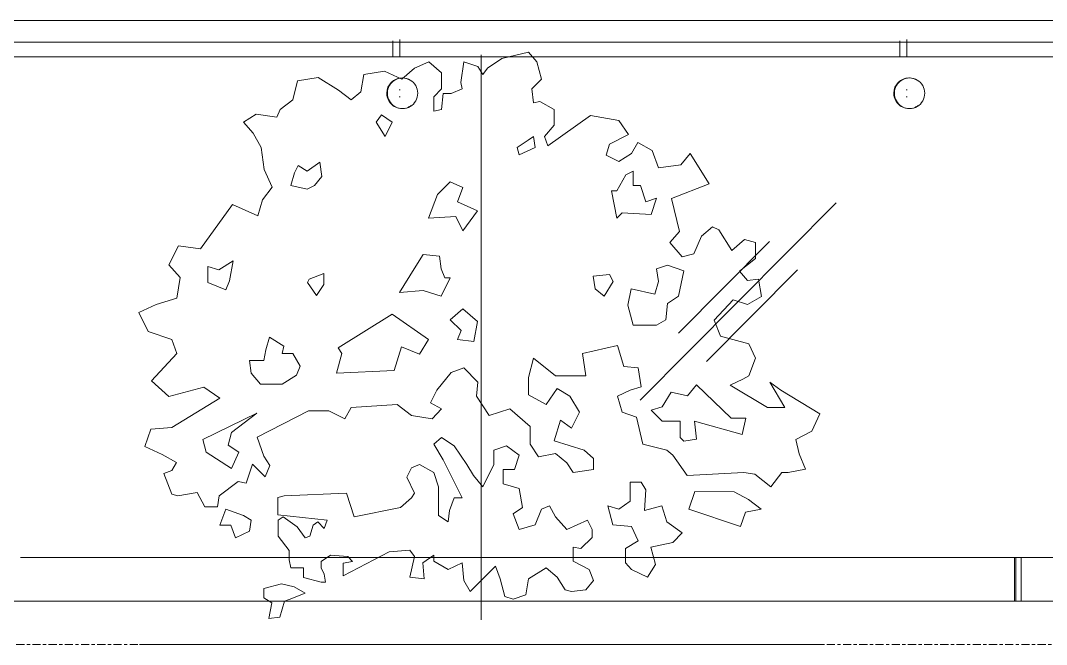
# Model space of a CAD drawing. Header units: millimetres. Extents: x -10599 to 108788, y -9455 to 93550.
# Drawn here: x 48639 to 50648, y 18600 to 19821 of the extents above; entities that cross this region are included whole.
import ezdxf

# ---------------------------------------------------------------- set-up
doc = ezdxf.new("R2010")
doc.units = ezdxf.units.MM
doc.linetypes.add('Centre', pattern=[31.75, 6.35, -4.7625, 15.875, -4.7625])
for name, color, linetype, lineweight in [('G-IMPT', 8, 'Continuous', 5), ('KINH', 152, 'Continuous', 5), ('L-SITE', 91, 'Continuous', 5), ('NET THAY 1', 41, 'Continuous', 5), ('NET THAY 2', 55, 'Continuous', 5), ('TRUC', 225, 'Continuous', 5)]:
    doc.layers.add(name, color=color, linetype=linetype, lineweight=lineweight)

# ---------------------------------------------------------------- blocks, each defined once
blk = doc.blocks.new('Railing - NBS_RailInfillPnl_Post-V79-MẶT ĐỨNG 1-14')
at = {"layer": 'NET THAY 2'}
for p, q in [((42747.3, 18685), (42747.3, 18770)), ((42760.3, 18770), (42750.4, 18770)), ((42750.4, 18770), (42750.4, 18685)), ((42760.3, 18685), (42760.3, 18770))]:
    blk.add_line(p, q, dxfattribs=at)
blk = doc.blocks.new('Railing - Railing-1506754-MẶT ĐỨNG 1-14')
at = {"layer": 'NET THAY 1'}
blk.add_line((41000.5, 18685), (58462.4, 18685), dxfattribs=at)
blk.add_blockref('Railing - NBS_RailInfillPnl_Post-V79-MẶT ĐỨNG 1-14', (7837.6, 0))
blk = doc.blocks.new('Top Rail Type - Top Rail_Internal_-1506755-MẶT ĐỨNG 1-14')
at = {"layer": 'NET THAY 1'}
for p, q in [((41000.5, 19750), (58441, 19750)), ((48638.5, 18770), (50588, 18770)), ((50597.9, 18770), (52547.4, 18770))]:
    blk.add_line(p, q, dxfattribs=at)
blk = doc.blocks.new('Handrail Type - Handrail_Internal_-1506756-MẶT ĐỨNG 1-14')
at = {"layer": 'NET THAY 1'}
for p, q in [((58338.7, 19821.2), (41000.5, 19821.2)), ((41000.5, 19778.8), (58338.7, 19778.8))]:
    blk.add_line(p, q, dxfattribs=at)
blk = doc.blocks.new('ALB-RAILING 32 - ALB-BALUSTER-V83-MẶT ĐỨNG 1-14')
at = {"layer": 'NET THAY 1'}
for p, q in [((50360.5, 19781.6), (50360.5, 19750)), ((50374.5, 19750), (50374.5, 19783.8)), ((50379.6, 19708.8), (50378.5, 19708.8)), ((50375, 19685.8), (50372.7, 19685.8)), ((50372.7, 19671.8), (50375, 19671.8)), ((50378.5, 19648.8), (50379.6, 19648.8))]:
    blk.add_line(p, q, dxfattribs=at)
for centre, start_param, end_param in [((50378.5, 19678.8), 0, 1.570796), ((50379.6, 19678.8), 4.712389, 7.853982), ((50378.5, 19678.8), 5.832651, 6.210121), ((50378.5, 19678.8), 1.570796, 3.403392), ((50379.6, 19678.8), 1.570796, 4.712389), ((50378.5, 19678.8), 3.544542, 3.785841)]:
    blk.add_ellipse(centre, major_axis=(0, 30), ratio=0.992899, start_param=start_param, end_param=end_param, dxfattribs=at)
blk = doc.blocks.new('CAY XANH 1 - new block_dwg_110_植栽_中_高木 - 落葉1_φ4000_H5500-1445069-IDEA-4th Storey - Detail-V137-MẶT ĐỨNG 1-14')
at = {"layer": 'G-IMPT'}
for p, q in [((48871.7, 18600), (49051.9, 18600)), ((48880, 18600), (49015.6, 18600)), ((48921.8, 18600), (49013.1, 18600)), ((49015.8, 18600), (49073.4, 18600)), ((49054.8, 18600), (49113.8, 18600)), ((49065.1, 18600), (49193.2, 18600)), ((49198.8, 18600), (49252.5, 18600)), ((49318.4, 18600), (49302.6, 18600)), ((49411.7, 18600), (49415, 18600)), ((49628.6, 18600), (49664.3, 18600)), ((50186.5, 18600), (49643.5, 18600)), ((49828.5, 18600), (49726.9, 18600)), ((49836.7, 18600), (49751.5, 18600)), ((49909.7, 18600), (49797.3, 18600)), ((49970.3, 18600), (49844.5, 18600)), ((50144.1, 18600), (49896.3, 18600)), ((50163.7, 18600), (49940.2, 18600)), ((50207.2, 18600), (50060.1, 18600))]:
    blk.add_line(p, q, dxfattribs=at)
at = {"layer": 'G-IMPT', "flags": 128}
for points in [[(48880.2, 18600), (49055.7, 18600), (49171.8, 18600), (49225.3, 18600)], [(48892.4, 18600), (49019.2, 18600), (49128, 18600), (49258.3, 18600), (49400.2, 18600), (49337.5, 18600), (49238.5, 18600), (49092.1, 18600)], [(49031.8, 18600), (49145.8, 18600), (49073.2, 18600), (49045.1, 18600), (48977.2, 18600)], [(48977.9, 18600), (49175.9, 18600), (49271.5, 18600), (49400.2, 18600), (49542, 18600), (49540.4, 18600)], [(48992.4, 18600), (49145.8, 18600), (49099.8, 18600)], [(49016.9, 18600), (49125, 18600), (49181, 18600)], [(49145.8, 18600), (49326, 18600), (49124.7, 18600), (49017.8, 18600)], [(49243.3, 18600), (49267.4, 18600), (49293, 18600), (49145.8, 18600)], [(49309.9, 18600), (49317.3, 18600), (49358.9, 18600), (49293, 18600), (49210.5, 18600), (49157.7, 18600), (49153.9, 18600)], [(49251.4, 18600), (49306.5, 18600), (49338.3, 18600)], [(49313.3, 18600), (49388.6, 18600), (49326, 18600), (49251.8, 18600)], [(49358.9, 18600), (49443.1, 18600), (49326, 18600)], [(49434.4, 18600), (49472.6, 18600), (49469.5, 18600), (49388.6, 18600)], [(49394.5, 18600), (49415, 18600), (49542, 18600), (49443.1, 18600)], [(49469.5, 18600), (49540.4, 18600), (49556.9, 18600), (49555.2, 18600)], [(49567.6, 18600), (49600.6, 18600), (49597.3, 18600), (49559.3, 18600), (49485.1, 18600)], [(49490.2, 18600), (49551.9, 18600), (49623.3, 18600)], [(50191.9, 18600), (50050, 18600), (49946.1, 18600), (49801, 18600), (49542, 18600), (49538.7, 18600), (49551.9, 18600), (49538.7, 18600)], [(49993.2, 18600), (49884.2, 18600), (49751.5, 18600), (49670.7, 18600), (49542, 18600), (49644.3, 18600), (49631.9, 18600)], [(49545.3, 18600), (49658.7, 18600), (49836.7, 18600), (49853.9, 18600)], [(49712.3, 18600), (49631.9, 18600), (49625.3, 18600), (49597.3, 18600)], [(49611.5, 18600), (49617.2, 18600), (49621.4, 18600)], [(49695.8, 18600), (49623.3, 18600), (49617.2, 18600)], [(50167.3, 18600), (50007.7, 18600), (49791.1, 18600), (49644.3, 18600)], [(49762.9, 18600), (49726.9, 18600), (49664.3, 18600)], [(50079, 18600), (49901.9, 18600), (49670.7, 18600), (49898.7, 18600), (50002.6, 18600), (50174.6, 18600)], [(49702.2, 18600), (49695.8, 18600), (49718.5, 18600)], [(50023.9, 18600), (49941.3, 18600), (49854.2, 18600), (49712.3, 18600), (49771.7, 18600)], [(50091.7, 18600), (49972.5, 18600), (49855.4, 18600), (49791.1, 18600)], [(50057.5, 18600), (49801, 18600), (49958.1, 18600)], [(50056.3, 18600), (49958.1, 18600), (50048.8, 18600), (50202.8, 18600)]]:
    blk.add_lwpolyline(points, dxfattribs=at)
blk = doc.blocks.new('CAY XANH 1 - new block_dwg-V138-MẶT ĐỨNG 1-14')
blk.add_blockref('CAY XANH 1 - new block_dwg_110_植栽_中_高木 - 落葉1_φ4000_H5500-1445069-IDEA-4th Storey - Detail-V137-MẶT ĐỨNG 1-14', (0, 0))
blk = doc.blocks.new('CAY XANH 1 - CAY XANH_dwg-V118-MẶT ĐỨNG 1-14')
at = {"layer": 'G-IMPT', "flags": 128}
for points in [[(41357.7, 18915.9), (41342.4, 18919.1), (41304.9, 18891.1), (41301.8, 18869.4), (41276.9, 18869.4), (41261.6, 18897.4), (41224.1, 18891.1), (41212, 18894.2), (41196.7, 18934.4), (41212, 18940.7), (41221.5, 18956), (41193.5, 18971.9), (41159.2, 18987.2), (41171.3, 19021.5), (41212, 19024.7), (41306, 19082), (41274.8, 19103.6), (41206.2, 19085.2), (41172.4, 19116.3), (41222, 19169.2), (41212.5, 19197.2), (41166, 19212.5), (41147.5, 19250), (41181.3, 19265.3), (41222, 19277.5), (41228.3, 19318.1), (41206.2, 19343), (41225.2, 19380), (41268.5, 19374.1), (41331.1, 19461.3), (41380.8, 19439.1), (41389.8, 19470.3), (41408.8, 19495.1), (41392.9, 19529.5), (41387.1, 19572.8), (41371.3, 19600.8), (41352.8, 19622.5), (41377.6, 19637.8), (41417.8, 19632), (41424.1, 19647.3), (41448.9, 19665.8), (41458.4, 19703.3), (41498.6, 19709.6), (41538.7, 19684.8), (41563.5, 19665.8), (41582.5, 19681.6), (41588.3, 19715.5), (41629, 19721.8), (41662.8, 19706.5), (41687.6, 19728.1), (41715.6, 19740.3), (41740.4, 19718.6), (41740.4, 19687.4), (41725.1, 19672.1), (41725.1, 19644.1), (41740.4, 19647.3), (41743.6, 19678.5), (41759.4, 19678.5), (41781.1, 19687.4), (41777.9, 19700.1), (41784.3, 19740.3), (41811.7, 19731.3), (41821.2, 19715.5), (41830.7, 19728.1), (41858.7, 19746.6), (41911, 19759.3), (41926.8, 19740.3), (41936.3, 19706.5), (41917.3, 19687.4), (41920.5, 19660), (41933.2, 19662.6), (41961.2, 19647.3), (41961.2, 19616.1), (41942.2, 19594.5), (41948.5, 19576), (42031.9, 19635.1), (42087.9, 19625.6), (42106.4, 19598.2), (42069.4, 19579.1), (42063.1, 19557.5), (42087.9, 19545.3), (42112.7, 19560.7), (42124.9, 19582.3), (42152.9, 19567), (42165.5, 19532.7), (42208.9, 19539), (42227.3, 19560.7), (42264.8, 19501.5), (42190.9, 19473), (42206.2, 19408.5), (42187.2, 19386.8), (42212, 19358.8), (42234.2, 19364.6), (42249.5, 19399), (42271.2, 19417.5), (42283.8, 19411.7), (42308.7, 19371), (42333.5, 19392.6), (42355.1, 19386.8), (42355.1, 19355.7), (42324, 19330.8), (42339.3, 19312.3), (42360.9, 19315), (42367.3, 19281.2), (42339.3, 19265.3), (42311.3, 19274.8), (42274.3, 19234.7), (42286.5, 19203.5), (42342.5, 19188.2), (42355.1, 19160.2), (42342.5, 19125.8), (42330.3, 19119.5), (42305.5, 19107.4), (42378.7, 19063.8), (42413, 19063.8), (42383.1, 19113.2), (42404.8, 19097.8), (42481.1, 19051.1), (42465.8, 19017.3), (42434.6, 19001.4), (42441, 18973.4), (42453.1, 18942.8), (42419.3, 18936.4), (42406.6, 18936.4), (42385, 18908.4), (42353.8, 18933.3), (42332.2, 18936.4), (42221.5, 18930.4), (42193.5, 18970.5), (42181.4, 18980), (42134.9, 18992.2), (42122.2, 19045), (42094.3, 19054.5), (42085.3, 19085.7), (42110.1, 19097.8), (42131.7, 19104.2), (42125.4, 19141.2), (42097.4, 19144.3), (42085.3, 19185), (42016.6, 19169.2), (42023, 19125.8), (41963.8, 19125.8), (41920.5, 19160.2), (41911, 19122.7), (41911, 19088.3), (41945.3, 19069.8), (41967, 19101), (41991.8, 19085.7), (42010.8, 19054.5), (41995, 19023.4), (41973.3, 19038.7), (41961.2, 18998.5), (42019.8, 18980), (42038.3, 18964.2), (42038.3, 18942.5), (41998.1, 18936.7), (41986, 18955.2), (41963.8, 18973.7), (41930, 18967.3), (41914.2, 18992.2), (41914.2, 19026.5), (41874, 19060.9), (41833.9, 19048.2), (41809.1, 19085.7), (41811.7, 19113.2), (41784.3, 19141.2), (41759.4, 19132.2), (41731.4, 19097.8), (41718.8, 19073), (41740.4, 19060.9), (41721.9, 19041.8), (41681.8, 19048.2), (41653.8, 19069.8), (41563.2, 19063.5), (41551, 19041.8), (41519.9, 19057.2), (41479.7, 19057.2), (41379.4, 19005.7), (41392.1, 18968.7), (41404.2, 18950.2), (41395.2, 18928), (41379.4, 18943.9), (41370.5, 18952.8)], [(41644, 19622.4), (41622.7, 19636.6), (41612.1, 19622.4), (41629.8, 19594)], [(41909.9, 19586.9), (41920.6, 19594), (41924.1, 19572.7), (41892.2, 19558.5), (41888.7, 19572.7)], [(41505.7, 19516), (41502.2, 19544.3), (41477.3, 19526.6), (41459.6, 19537.2), (41452.5, 19523), (41445.4, 19498.2), (41477.3, 19491.1), (41491.5, 19498.2)], [(42101.4, 19519.5), (42115.6, 19526.6), (42115.6, 19498.2), (42129.8, 19498.2), (42140.4, 19466.3), (42161.7, 19473.4), (42151, 19441.5), (42094.3, 19445), (42083.7, 19434.4), (42073, 19487.6), (42083.7, 19487.6)], [(41732.6, 19480.5), (41757.5, 19505.3), (41782.3, 19494.7), (41771.6, 19466.3), (41810.6, 19448.6), (41782.3, 19409.5), (41768.1, 19437.9), (41714.9, 19434.4)], [(41282.7, 19308.2), (41282.7, 19340.1), (41304, 19333), (41332.4, 19350.7), (41325.3, 19311.7), (41318.2, 19294)], [(41686.5, 19335), (41704.3, 19363.4), (41736.2, 19359.9), (41739.7, 19335), (41746.8, 19317.3), (41757.5, 19317.3), (41739.7, 19281.8), (41704.3, 19292.5), (41658.2, 19288.9)], [(42105, 19264.1), (42112, 19296), (42158.1, 19285.4), (42165.2, 19310.2), (42161.7, 19335), (42183, 19342.1), (42214.9, 19331.5), (42204.2, 19281.8), (42183, 19267.6), (42179.4, 19235.7), (42161.7, 19225.1), (42115.6, 19225.1)], [(41481.3, 19315.3), (41477.8, 19308.2), (41495.5, 19283.3), (41509.7, 19304.6), (41509.7, 19325.9)], [(42041.1, 19296), (42037.6, 19320.9), (42069.5, 19324.4), (42076.6, 19310.2), (42058.9, 19281.8)], [(41803.6, 19193.2), (41810.6, 19232.2), (41782.3, 19257), (41757.5, 19235.7), (41778.7, 19214.4), (41771.6, 19196.7)], [(41697.2, 19168.3), (41714.9, 19196.7), (41644, 19246.4), (41538, 19180.5), (41545.1, 19169.8), (41534.5, 19130.8), (41647.5, 19136.4), (41661.7, 19182.5)], [(41428.1, 19169.8), (41449.4, 19169.8), (41463.6, 19145), (41456.5, 19127.2), (41428.1, 19109.5), (41385.6, 19109.5), (41367.8, 19130.8), (41364.3, 19155.6), (41392.7, 19155.6), (41396.2, 19176.9), (41403.3, 19201.7), (41431.7, 19184)], [(42172.3, 19065.4), (42190.1, 19093.8), (42222, 19086.7), (42239.7, 19108), (42307.8, 19043.1), (42336.2, 19043.1), (42329.1, 19011.2), (42236.1, 19037.1), (42239.7, 19001.6), (42214.9, 18998), (42207.8, 19005.1), (42207.8, 19037.1), (42172.3, 19037.1), (42151, 19058.4)], [(41279.8, 18976.1), (41272.7, 19000.9), (41378.5, 19052.8), (41329.4, 19015.1), (41322.4, 18990.3), (41343.6, 18976.1), (41329.4, 18944.2)], [(41556.8, 18771.9), (41523, 18775), (41504.5, 18762.3), (41504.5, 18750.2), (41510.4, 18737.5), (41513.5, 18722.2), (41504.5, 18722.2), (41470.2, 18731.2), (41470.2, 18750.2), (41445.4, 18750.2), (41442.2, 18765.5), (41442.2, 18784), (41420.6, 18812), (41420.6, 18843.2), (41430.1, 18849.5), (41457.5, 18830.5), (41473.4, 18808.8), (41482.4, 18812), (41488.7, 18833.7), (41498.2, 18840), (41510.4, 18827.3), (41516.7, 18843.2), (41420.1, 18853.5), (41420.1, 18887.9), (41432.2, 18891.1), (41554.2, 18896), (41569.5, 18849.5), (41660.2, 18868), (41681.8, 18887), (41687.6, 18896), (41672.3, 18927.2), (41681.8, 18945.7), (41697.1, 18952), (41725.1, 18936.7), (41734.6, 18908.7), (41734.6, 18874.4), (41734.6, 18852.7), (41753.1, 18840), (41756.3, 18862.2), (41765.2, 18887), (41781.1, 18887), (41743.6, 18961.5), (41725.1, 18992.2), (41740.4, 19004.9), (41765.2, 18989), (41790.1, 18952), (41802.7, 18930.4), (41821.2, 18908.7), (41842.9, 18952), (41842.9, 18980), (41867.7, 18989), (41892.5, 18970.5), (41883.5, 18942.5), (41861.4, 18942.5), (41861.4, 18914.5), (41892.5, 18905.5), (41898.9, 18868), (41880.4, 18855.9), (41892.5, 18824.7), (41923.7, 18834.2), (41936.3, 18864.9), (41951.7, 18871.2), (41963.8, 18849.5), (41986, 18824.7), (42026.1, 18843.2), (42035.6, 18824.7), (42035.6, 18809.4), (42013.5, 18787.7), (41998.1, 18790.4), (41998.1, 18762.9), (42029.3, 18747), (42038.3, 18725.4), (42023, 18706.9), (41995, 18703.7), (41982.8, 18706.9), (41967, 18731.7), (41945.3, 18750.2), (41911, 18728.5), (41905.2, 18697.4), (41880.4, 18688.4), (41864.5, 18694.2), (41855.5, 18728.5), (41846, 18753.4), (41824.4, 18731.7), (41796.4, 18703.7), (41784.3, 18725.4), (41781.1, 18759.7), (41753.1, 18747), (41725.1, 18762.9), (41725.1, 18775), (41703.5, 18759.7), (41706.6, 18728.5), (41678.6, 18731.7), (41687.6, 18771.9), (41678.6, 18784.6), (41638, 18781.4), (41547.9, 18734.3), (41547.9, 18759.2), (41566.3, 18762.3)], [(42140.7, 18902.4), (42131.7, 18917.7), (42110.1, 18917.7), (42110.1, 18880.7), (42087.9, 18864.9), (42066.3, 18871.2), (42075.8, 18834.2), (42112.7, 18831), (42125.4, 18803), (42100.6, 18787.7), (42100.6, 18759.7), (42112.7, 18747), (42143.9, 18731.7), (42159.7, 18756.5), (42150.2, 18790.4), (42193.5, 18799.9), (42212, 18818.4), (42181.4, 18840), (42171.9, 18871.2), (42137.6, 18862.2)], [(42313.7, 18898.9), (42236.8, 18899.2), (42224.7, 18864.9), (42325.8, 18830.8), (42335.4, 18858.8), (42366.5, 18865.1), (42341.7, 18883.6)], [(41352.5, 18852.2), (41318.1, 18864.8), (41306, 18833.7), (41327.6, 18833.7), (41336.6, 18808.8), (41364.6, 18821.5), (41367.8, 18843.2)], [(41451.7, 18712.7), (41426.9, 18719), (41392.6, 18709.5), (41392.6, 18691), (41407.9, 18681.5), (41402.1, 18650.9), (41423.7, 18653.5), (41432.7, 18684.7), (41442.2, 18687.9), (41473.4, 18700.5)]]:
    blk.add_lwpolyline(points, close=True, dxfattribs=at)
blk = doc.blocks.new('CAY XANH 1 - CAY XANH_dwg-V139-MẶT ĐỨNG 1-14')
at = {"layer": 'G-IMPT'}
for p, q in [((49540.5, 19483), (49540.5, 19514.9)), ((49540.5, 19221.1), (49540.5, 19260.1)), ((49540.5, 18899.2), (49540.5, 18914.4))]:
    blk.add_line(p, q, dxfattribs=at)
at = {"layer": 'G-IMPT', "flags": 128}
for points in [[(49540.5, 19673.5), (49540.5, 19682.4), (49540.5, 19695.1), (49540.5, 19735.2), (49540.5, 19726.2), (49540.5, 19710.4), (49540.5, 19723), (49540.5, 19741.5), (49540.5, 19754.1), (49540.5, 19735.2), (49540.5, 19701.4), (49540.5, 19682.4), (49540.5, 19655), (49540.5, 19657.7), (49540.5, 19642.4), (49540.5, 19611.3), (49540.5, 19589.7), (49540.5, 19571.2), (49540.5, 19630.3), (49540.5, 19620.8), (49540.5, 19593.4), (49540.5, 19574.4), (49540.5, 19552.8), (49540.5, 19540.6), (49540.5, 19555.9), (49540.5, 19577.5), (49540.5, 19562.3), (49540.5, 19528), (49540.5, 19534.3), (49540.5, 19555.9), (49540.5, 19496.9), (49540.5, 19468.4), (49540.5, 19404.1), (49540.5, 19382.5), (49540.5, 19354.6), (49540.5, 19360.4), (49540.5, 19394.6), (49540.5, 19413.1), (49540.5, 19407.3), (49540.5, 19366.7), (49540.5, 19388.3), (49540.5, 19382.5), (49540.5, 19351.4), (49540.5, 19326.6), (49540.5, 19308.2), (49540.5, 19310.8), (49540.5, 19277.1), (49540.5, 19261.3), (49540.5, 19270.8), (49540.5, 19230.7), (49540.5, 19199.6), (49540.5, 19184.3), (49540.5, 19156.4), (49540.5, 19122.1), (49540.5, 19115.8), (49540.5, 19103.7), (49540.5, 19060.2)], [(49540.5, 19620.8), (49540.5, 19632.9), (49540.5, 19627.1), (49540.5, 19642.4), (49540.5, 19660.8), (49540.5, 19698.3), (49540.5, 19704.6), (49540.5, 19679.8), (49540.5, 19660.8), (49540.5, 19676.6), (49540.5, 19710.4), (49540.5, 19716.7), (49540.5, 19701.4), (49540.5, 19723), (49540.5, 19735.2), (49540.5, 19713.5), (49540.5, 19682.4), (49540.5, 19667.2), (49540.5, 19639.2), (49540.5, 19642.4), (49540.5, 19673.5)], [(49540.5, 19444.9), (49540.5, 19434.7), (49540.5, 19465.8), (49540.5, 19490.6), (49540.5, 19524.8), (49540.5, 19568.1), (49540.5, 19596), (49540.5, 19611.5)], [(49540.5, 19514.9), (49540.5, 19522), (49540.5, 19493.6)], [(49540.5, 19493.6), (49540.5, 19461.8), (49540.5, 19468.9), (49540.5, 19437), (49540.5, 19440.6), (49540.5, 19429.9), (49540.5, 19483)], [(49540.5, 19330.8), (49540.5, 19359.2), (49540.5, 19355.6), (49540.5, 19330.8), (49540.5, 19313.1)], [(49540.5, 19260.1), (49540.5, 19291.9), (49540.5, 19281.3), (49540.5, 19306.1), (49540.5, 19330.8), (49540.5, 19337.9), (49540.5, 19327.3), (49540.5, 19277.8), (49540.5, 19263.6), (49540.5, 19231.7), (49540.5, 19221.1)], [(49540.5, 19313.1), (49540.5, 19277.8), (49540.5, 19288.4), (49540.5, 19284.8), (49540.5, 19330.8)], [(49540.5, 19151.8), (49540.5, 19173.1), (49540.5, 19197.8), (49540.5, 19180.1), (49540.5, 19166)], [(49540.5, 18933.1), (49540.5, 18905.2), (49540.5, 18930), (49540.5, 18933.1), (49540.5, 18927.1), (49540.5, 18967.2), (49540.5, 18976.6), (49540.5, 18988.8), (49540.5, 19041.5), (49540.5, 19051), (49540.5, 19082.1), (49540.5, 19094.2), (49540.5, 19100.5), (49540.5, 19137.4), (49540.5, 19140.6), (49540.5, 19181.2), (49540.5, 19165.3), (49540.5, 19122.1)], [(49540.5, 19166), (49540.5, 19141.2), (49540.5, 19123.5), (49540.5, 19105.8)], [(49540.5, 19122.1), (49540.5, 19156.4), (49540.5, 19119), (49540.5, 19084.7), (49540.5, 19066.2), (49540.5, 19097.3), (49540.5, 19082.1), (49540.5, 19051), (49540.5, 19019.9), (49540.5, 19035.1), (49540.5, 18995.1), (49540.5, 18976.6), (49540.5, 18960.8), (49540.5, 18939.2), (49540.5, 18933.4), (49540.5, 18951.9), (49540.5, 18970.3), (49540.5, 18964), (49540.5, 18988.8), (49540.5, 19023), (49540.5, 19057.3), (49540.5, 19044.6), (49540.5, 19082.1), (49540.5, 19109.5), (49540.5, 19137.4), (49540.5, 19128.4), (49540.5, 19094.2), (49540.5, 19069.4), (49540.5, 19057.3), (49540.5, 19038.3), (49540.5, 19044.6), (49540.5, 19066.2), (49540.5, 19059.9), (49540.5, 19038.3), (49540.5, 19053.6)], [(49540.5, 19105.8), (49540.5, 19127.1), (49540.5, 19151.8)], [(49540.5, 19060.2), (49540.5, 19109.5), (49540.5, 19094.2), (49540.5, 19047.5), (49540.5, 19013.8), (49540.5, 18998), (49540.5, 18970), (49540.5, 18939.5), (49540.5, 18933.1)], [(49540.5, 19061.9), (49540.5, 19090.2), (49540.5, 19083.1), (49540.5, 19104.3), (49540.5, 19039.6)], [(49540.5, 19033.5), (49540.5, 19054.8), (49540.5, 19061.9)], [(49540.5, 19053.6), (49540.5, 19002.3), (49540.5, 18965.4), (49540.5, 18946.9), (49540.5, 18924.8), (49540.5, 18940.6), (49540.5, 18949.4), (49540.5, 18912.6)], [(49540.5, 19039.2), (49540.5, 19049.2), (49540.5, 19033.5)], [(49540.5, 19039.6), (49540.5, 19007.8), (49540.5, 19033.5), (49540.5, 18998.2), (49540.5, 18994.6), (49540.5, 19001.7), (49540.5, 19033.5)], [(49540.5, 18883.9), (49540.5, 18958.2), (49540.5, 18988.8), (49540.5, 19001.4), (49540.5, 18985.6), (49540.5, 18948.7), (49540.5, 18927.1), (49540.5, 18905.5), (49540.5, 18948.7), (49540.5, 18976.6), (49540.5, 18985.6), (49540.5, 18967.2), (49540.5, 18939.2)], [(49540.5, 18747.3), (49540.5, 18762.6), (49540.5, 18781.1), (49540.5, 18809), (49540.5, 18840.1), (49540.5, 18846.4), (49540.5, 18827.5), (49540.5, 18805.8), (49540.5, 18809), (49540.5, 18830.6), (49540.5, 18836.9), (49540.5, 18824.3), (49540.5, 18840.1), (49540.5, 18850.4), (49540.5, 18884.7), (49540.5, 18887.9), (49540.5, 18892.8), (49540.5, 18846.4), (49540.5, 18864.9), (49540.5, 18883.9), (49540.5, 18892.8), (49540.5, 18923.9), (49540.5, 18942.4), (49540.5, 18948.7), (49540.5, 18933.4), (49540.5, 18905.5), (49540.5, 18871.2), (49540.5, 18849.6), (49540.5, 18837), (49540.5, 18859.1), (49540.5, 18883.9)], [(49540.5, 18939.2), (49540.5, 18911.3), (49540.5, 18902.3), (49540.5, 18864.9), (49540.5, 18852.8), (49540.5, 18821.7), (49540.5, 18831.2), (49540.5, 18861.7), (49540.5, 18868.1), (49540.5, 18846.4), (49540.5, 18821.7), (49540.5, 18840.1), (49540.5, 18821.7), (49540.5, 18806.4), (49540.5, 18784.8), (49540.5, 18787.4), (49540.5, 18760), (49540.5, 18744.2), (49540.5, 18722.6), (49540.5, 18704.1), (49540.5, 18701), (49540.5, 18704.1), (49540.5, 18728.9), (49540.5, 18747.3), (49540.5, 18725.7), (49540.5, 18694.6), (49540.5, 18685.7), (49540.5, 18691.5), (49540.5, 18725.7), (49540.5, 18750.5), (49540.5, 18728.9), (49540.5, 18701), (49540.5, 18722.6), (49540.5, 18756.8), (49540.5, 18744.2), (49540.5, 18760), (49540.5, 18772.1), (49540.5, 18756.8), (49540.5, 18725.7), (49540.5, 18728.9), (49540.5, 18769), (49540.5, 18781.6), (49540.5, 18778.4), (49540.5, 18731.5), (49540.5, 18756.3), (49540.5, 18759.5), (49540.5, 18768.9)], [(49540.5, 18914.4), (49540.5, 18877.5), (49540.5, 18861.7), (49540.5, 18868.1), (49540.5, 18831.2), (49540.5, 18828), (49540.5, 18800.1), (49540.5, 18784.8), (49540.5, 18756.8), (49540.5, 18744.2), (49540.5, 18728.9), (49540.5, 18753.7), (49540.5, 18787.4), (49540.5, 18796.9), (49540.5, 18815.3), (49540.5, 18837), (49540.5, 18868.1), (49540.5, 18859.1), (49540.5, 18899.2)], [(49540.5, 18815.5), (49540.5, 18818.5), (49540.5, 18840.1), (49540.5, 18845.8)], [(49540.5, 18768.9), (49540.5, 18772.1), (49540.5, 18759.5), (49540.5, 18747.3), (49540.5, 18734.7), (49540.5, 18719.4)], [(49540.5, 18719.4), (49540.5, 18728.4), (49540.5, 18747.3)]]:
    blk.add_lwpolyline(points, dxfattribs=at)
for points in [[(49540.5, 19617.5), (49540.5, 19631.7), (49540.5, 19617.5), (49540.5, 19589.2)], [(49540.5, 19582.1), (49540.5, 19589.2), (49540.5, 19568), (49540.5, 19553.8), (49540.5, 19568)], [(49540.5, 19511.3), (49540.5, 19539.7), (49540.5, 19522), (49540.5, 19532.6), (49540.5, 19518.4), (49540.5, 19493.6), (49540.5, 19486.6), (49540.5, 19493.6)], [(49540.5, 19475.9), (49540.5, 19500.7), (49540.5, 19490.1), (49540.5, 19461.8), (49540.5, 19444.1), (49540.5, 19405.2), (49540.5, 19433.5), (49540.5, 19429.9)], [(49540.5, 19311.1), (49540.5, 19304), (49540.5, 19279.2), (49540.5, 19300.5), (49540.5, 19321.7)], [(49540.5, 19291.9), (49540.5, 19316.7), (49540.5, 19320.2), (49540.5, 19306.1), (49540.5, 19277.8)], [(49540.5, 19189.3), (49540.5, 19228.2), (49540.5, 19253), (49540.5, 19231.7), (49540.5, 19210.5), (49540.5, 19192.8)], [(49540.5, 19164.5), (49540.5, 19192.8), (49540.5, 19242.4), (49540.5, 19176.6), (49540.5, 19166), (49540.5, 19127.1), (49540.5, 19132.6), (49540.5, 19178.7)], [(49540.5, 18895.7), (49540.5, 18896), (49540.5, 18861.7), (49540.5, 18827.7), (49540.5, 18855.7), (49540.5, 18862), (49540.5, 18880.4)], [(49540.5, 18709.9), (49540.5, 18716.2), (49540.5, 18706.7), (49540.5, 18688.3), (49540.5, 18678.8), (49540.5, 18648.2), (49540.5, 18650.9), (49540.5, 18682), (49540.5, 18685.1), (49540.5, 18697.8)]]:
    blk.add_lwpolyline(points, close=True, dxfattribs=at)
blk = doc.blocks.new('CAY XANH 1 - CAY XANH 1-V140-MẶT ĐỨNG 1-14')
for name, p in [('CAY XANH 1 - CAY XANH_dwg-V118-MẶT ĐỨNG 1-14', (7722.6, 0)), ('CAY XANH 1 - CAY XANH_dwg-V139-MẶT ĐỨNG 1-14', (0, 0)), ('CAY XANH 1 - new block_dwg-V138-MẶT ĐỨNG 1-14', (0, 0))]:
    blk.add_blockref(name, p)

msp = doc.modelspace()

# ---------------------------------------------------------------- hatches: boundary and pattern name
at = {"layer": 'KINH'}
h = msp.add_hatch(dxfattribs=at)
h.set_pattern_fill('FP_11', color=256, angle=360, style=0, pattern_type=2)
h.set_pattern_definition([(45.204, (33194.5, 7631.1), (0.002, 2032), [252.7, -2610.8]), (45.204, (33139.8, 7686.3), (0.002, 2032), [252.7, -2610.8]), (45.204, (33064.4, 7555.3), (0.002, 2032), [544.27, -2319.24]), (45.204, (31822.6, 8992.6), (0.002, 2032), [252.7, -2610.8]), (45.204, (31767.8, 9047.8), (0.002, 2032), [252.7, -2610.8]), (45.204, (31692.5, 8916.7), (0.002, 2032), [544.27, -2319.24])])
h.paths.add_polyline_path([(58311.6, 18963.1), (58311.6, 19674.1), (41364.3, 19674.1), (41364.3, 18963.1)])

# ---------------------------------------------------------------- linework, layer by layer
at = {"layer": 'TRUC', "linetype": 'Centre'}
msp.add_line((-10499.5, 18600), (108517.8, 18600), dxfattribs=at)

# ---------------------------------------------------------------- block references
at = {"layer": 'L-SITE'}
msp.add_blockref('CAY XANH 1 - CAY XANH 1-V140-MẶT ĐỨNG 1-14', (0, 0), dxfattribs=at)
at = {"layer": 'NET THAY 1'}
for name, p in [('Handrail Type - Handrail_Internal_-1506756-MẶT ĐỨNG 1-14', (0, 0)), ('ALB-RAILING 32 - ALB-BALUSTER-V83-MẶT ĐỨNG 1-14', (-992.9, 0)), ('ALB-RAILING 32 - ALB-BALUSTER-V83-MẶT ĐỨNG 1-14', (0, 0)), ('Top Rail Type - Top Rail_Internal_-1506755-MẶT ĐỨNG 1-14', (0, 0)), ('Railing - Railing-1506754-MẶT ĐỨNG 1-14', (0, 0))]:
    msp.add_blockref(name, p, dxfattribs=at)

doc.saveas('drawing.dxf')
